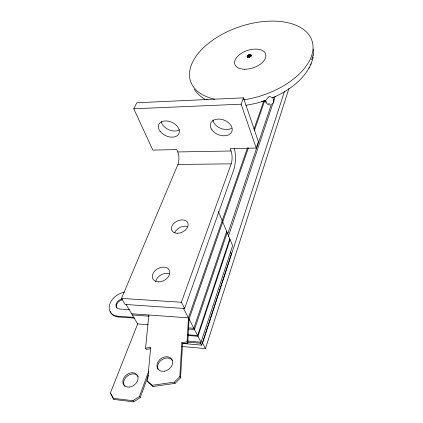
<?xml version="1.0" encoding="UTF-8"?>
<svg xmlns="http://www.w3.org/2000/svg" width="423" height="423" viewBox="0 0 423 423"><rect width="100%" height="100%" fill="white"/><g stroke="black" fill="none" stroke-linecap="round" stroke-linejoin="round"><path stroke-width="0.63" d="M187.119 341.81L181.869 342.609L182.551 343.851L187.791 343.053L187.119 341.81L188.415 317.863L247.513 147.759M187.791 343.053L189.06 319.116L248.407 147.786M148.833 314.992L145.565 348.161L150.704 347.373L147.558 381.213L148.314 382.413L153.015 386.49L175.043 383.37L180.552 377.808L179.844 376.581L181.869 342.609M180.552 377.808L182.551 343.851M249.047 57.253L249.253 54.757M313.475 55.529L313.718 49.079M248.867 57.279L249.433 54.726M313.073 55.022L311.614 59.833M313.226 56.983C308.637 76.706 290.564 89.925 272.962 97.613C271.503 97.66 269.668 95.751 268.441 97.126M181.774 346.474L205.456 348.573L288.988 88.381M284.478 91.431L202.585 343.021L205.456 348.573M183.249 343.529L201.665 345.126L200.698 343.259L232.624 245.694L222.725 221.932M201.665 345.126L231.418 253.795L230.604 251.865M229.758 238.815L197.583 335.529L187.749 334.725M230.086 239.603L197.98 336.29L188.15 335.481M227.754 233.93L271.455 104.079M275.161 96.381L273.713 100.695A4.071 2.961 18.2 0 1 272.608 103.445M228.346 236.478L273.099 102.879M273.522 101.631L274.146 99.759M227.172 232.613L194.458 329.512L188.589 329.046M184.613 308.489L181.388 302.255L231.191 163.849A9.169 3.41 89.2 0 0 231.064 150.985L230.165 148.584L256.232 148.076L258.384 141.705L243.484 97.845L136.819 102.773L133.784 108.785L152.835 150.086L176.782 149.62L177.792 151.952A8.904 3.86 89.1 0 1 177.909 164.452L121.496 298.405L125.108 304.465L184.613 308.489L233.612 170.236A18.337 6.826 89.2 0 0 234.448 148.484M226.654 231.365L193.829 328.296L188.6 327.888M248.692 57.295L249.612 54.704M254.012 129.057L263.756 101.007M254.45 130.337L264.814 100.415M137.708 323.791L110.377 393.004L113.115 398.286L113.914 399.434L133.737 401.85L140.23 397.609L148.357 375.397M113.115 398.286L132.959 400.697L139.468 396.451L148.759 371.14M256.232 148.076L241.115 104.185L243.484 97.845M248.518 57.301L249.787 54.689M308.917 68.314L309.514 67.12M310.577 64.952L311.196 63.704M273.38 101.34L273.713 100.695L272.756 97.591M248.349 57.301L249.956 54.689M268.436 97.131L265.67 100.537L261.694 101.568M248.19 57.285L250.12 54.699M206.725 99.675L207.291 99.648M248.037 57.264L250.273 54.715M147.558 381.213L152.259 385.284L174.324 382.154L179.844 376.581M247.894 57.227L250.421 54.747M247.762 57.184L250.559 54.784M273.908 97.137L273.39 97.517M247.64 57.131L250.691 54.831M247.529 57.068L250.807 54.89M245.848 105.264L246.207 105.026M247.434 56.999L250.908 54.953M247.349 56.92L250.998 55.027M247.281 56.835L251.077 55.106M247.228 56.745L251.14 55.196M247.191 56.645L251.183 55.291M265.66 100.542L256.661 103.223L246.345 105.237M247.169 56.545L251.214 55.392M247.159 56.439L251.23 55.498M247.169 56.328L251.23 55.603M265.67 100.537L266.025 102.25L265.501 100.568C265.729 103.059 267.992 105.475 270.614 104.841M150.789 348.689L146.3 349.377L145.565 348.161M247.196 56.211L251.214 55.714M269.414 103.482L268.489 103.519M247.238 56.1L251.177 55.831M133.784 108.785L241.115 104.185M247.291 55.984L251.13 55.947M177.792 151.952L231.064 150.985M177.909 164.452L231.191 163.849M247.365 55.868L251.066 56.063M121.496 298.405L181.388 302.255M129.412 309.689L119.661 309.002A6.35 4.542 -33 0 1 116.066 304.396A6.35 4.542 -33 0 1 121.967 298.929M131.616 313.744L188.415 317.863M132.341 314.961L149.293 316.203M124.436 292.161A15.017 10.749 -32.9 0 0 109.552 304.819A15.017 10.749 -32.9 0 0 117.89 316.208L133.631 317.377M110.176 311.555A15.001 10.749 -32.9 0 0 118.345 316.943L134.726 318.17M148.108 324.727L137.66 323.912L126.144 304.539M187.373 341.028L201.041 342.196L183.508 308.415M187.669 342.144L200.698 343.259M247.45 55.751L250.992 56.174M247.55 55.64L250.897 56.291M247.661 55.529L250.791 56.402M247.783 55.424L250.675 56.513M247.92 55.323L250.543 56.613M248.063 55.228L250.405 56.714M204.954 99.273C200.692 96.793 196.959 93.372 194.231 89.258M248.216 55.138L250.257 56.809M248.38 55.053L250.099 56.894M230.609 252.817L231.418 253.795M248.544 54.979L249.93 56.978M110.377 393.004L110.911 393.765M132.959 400.697L133.737 401.85M139.468 396.451L140.23 397.609M152.259 385.284L153.015 386.49M117.89 316.208L118.345 316.943M174.324 382.154L175.043 383.37M248.719 54.911L249.76 57.047M111.175 394.146L113.914 399.434M218.405 211.563L222.191 220.647M248.893 54.847L249.586 57.116M249.073 54.8L249.406 57.168M249.179 55.942L249.226 57.216M116.875 307.96A6.345 4.542 -33 0 1 122.411 299.669M214.646 99.199A64.016 36.161 -18.5 0 1 217.269 37.155A64.016 36.161 -18.5 0 1 311.434 39.228A64.016 36.161 -18.5 0 1 243.585 99.833M124.885 386.458A8.328 6.393 -38.6 0 1 127.519 375.867A8.328 6.393 -38.6 0 1 138.173 376.523M158.117 369.284A8.455 6.625 -35.3 0 1 162.347 359.391A8.455 6.625 -35.3 0 1 172.563 360.597M179.484 129.835A10.977 7.392 24.4 0 1 168.692 129.729A10.977 7.392 24.4 0 1 161.285 121.766M231.55 128.259A11.268 7.836 21.2 0 1 220.166 128.158A11.268 7.836 21.2 0 1 212.901 119.958M174.847 232.592A8.761 6.091 -25.7 0 1 187.241 226.442M155.727 281.491A9.258 6.699 -29.2 0 1 169.152 273.67M244.409 69.235A16.217 9.147 -18.5 0 0 265.729 54.393A16.217 9.147 -18.5 0 0 240.565 53.832A16.217 9.147 -18.5 0 0 244.409 69.235M129.734 387.034A8.344 6.393 -38.5 0 0 137.427 375.36A8.344 6.393 -38.5 0 0 124.251 377.353A8.344 6.393 -38.5 0 0 129.734 387.034M164.293 371.209A8.471 6.625 -35.3 0 0 171.86 359.37A8.471 6.625 -35.3 0 0 158.197 361.48A8.471 6.625 -35.3 0 0 164.293 371.209M160.137 131.368A11.056 7.376 24.3 0 0 178.321 134.63A11.056 7.376 24.3 0 0 168.148 121.152A11.056 7.376 24.3 0 0 160.137 131.368M211.907 129.824A11.358 7.826 21.2 0 0 230.884 133.176A11.358 7.826 21.2 0 0 221.102 119.286A11.358 7.826 21.2 0 0 211.907 129.824M177.253 233.263A8.83 6.081 -25.7 0 0 187.986 223.349A8.83 6.081 -25.7 0 0 174.149 223.133A8.83 6.081 -25.7 0 0 177.253 233.263M158.25 281.892A9.332 6.694 -29 0 0 169.681 271.101A9.332 6.694 -29 0 0 155.273 270.503A9.332 6.694 -29 0 0 158.25 281.892"/></g></svg>
